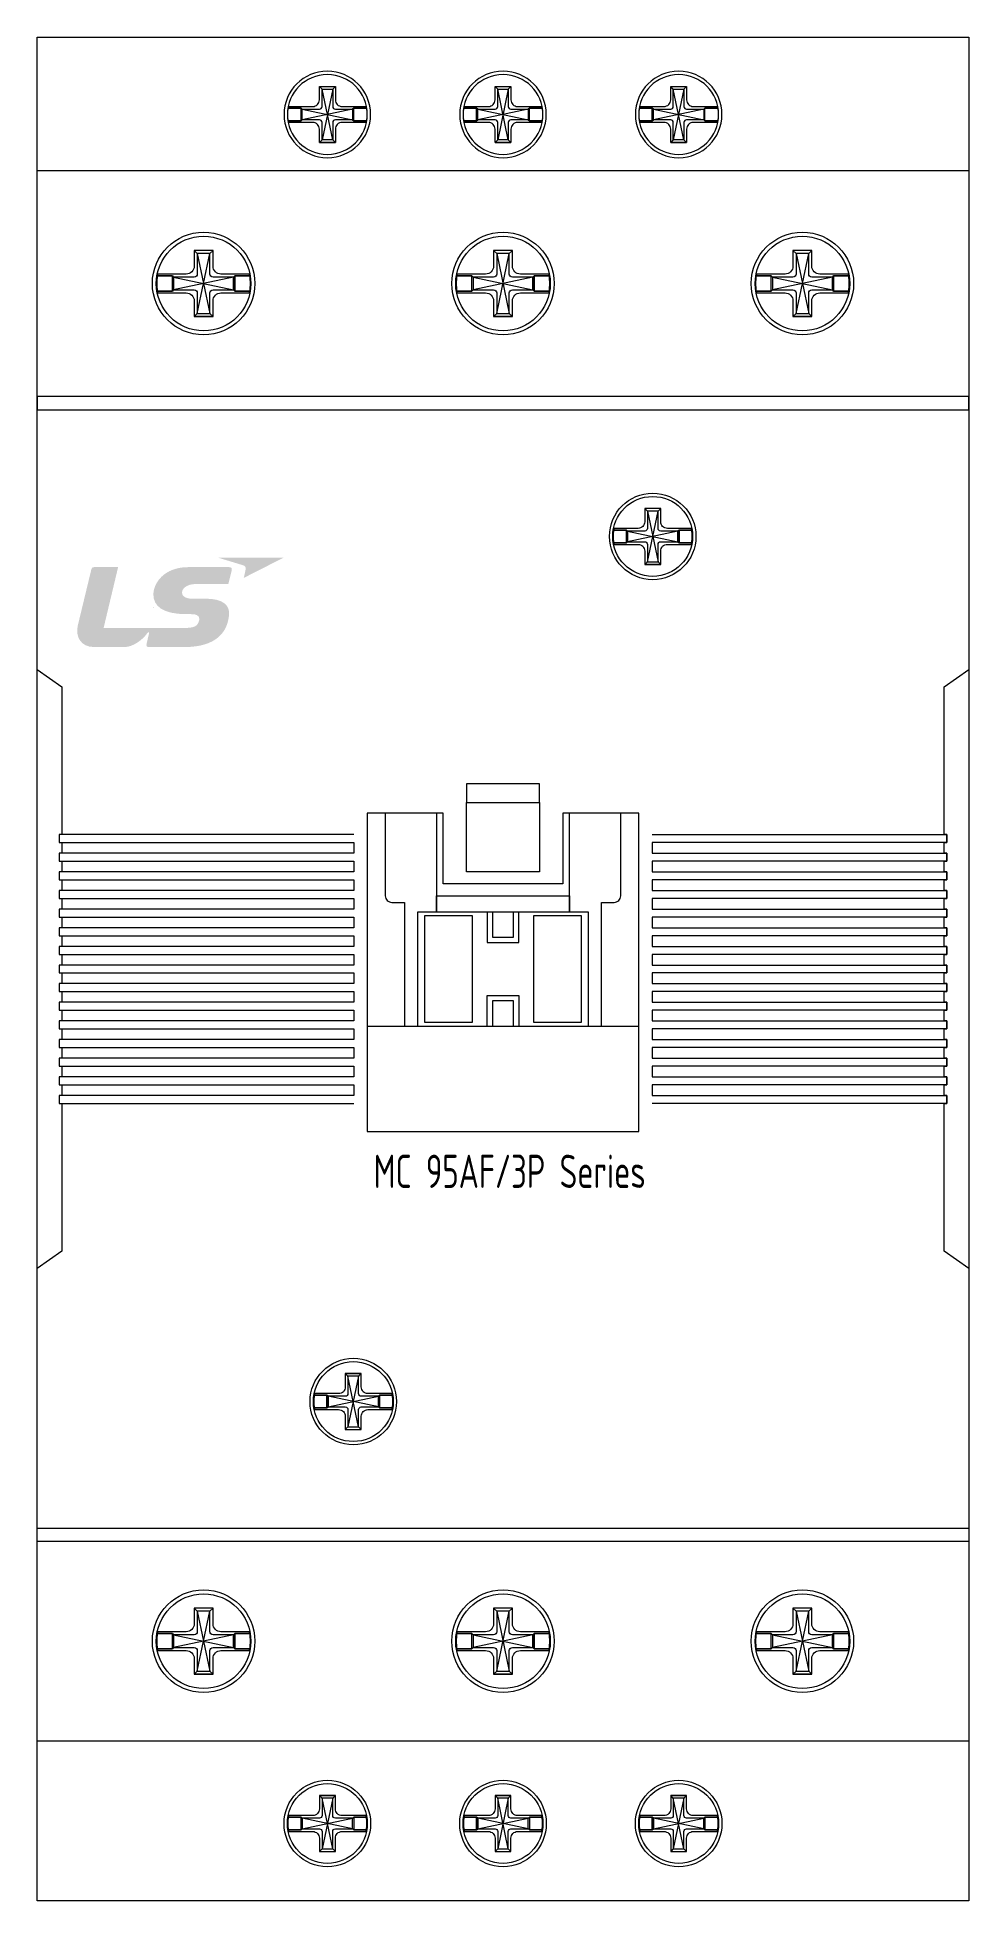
# Model space of a CAD drawing. Header units: millimetres. Extents: x 0 to 70, y 0 to 140.
import ezdxf
from ezdxf.enums import TextEntityAlignment as Align

# ---------------------------------------------------------------- set-up
doc = ezdxf.new("R2010")
doc.units = ezdxf.units.MM
doc.styles.add('WD_IEC', font='isocp2.shx')

# ---------------------------------------------------------------- blocks, each defined once
blk = doc.blocks.new('Vis MC LS')
at = {"color": 8, "linetype": 'ByBlock', "lineweight": 9, "ltscale": 0.25}
for points in [[(1.9, 0.4), (1.98, 0.48), (2.93, 0.48, 0.010278), (2.91, 0.6), (1.1, 0.6, -0.421433), (0.6, 1.1), (0.6, 2.1), (0, 2.1), (-0.6, 2.1), (-0.6, 1.1, -0.421433), (-1.1, 0.6), (-2.91, 0.6, 0.010278), (-2.93, 0.48), (-1.98, 0.48), (-1.9, 0.4), (-1.9, 0), (-1.9, -0.4), (-1.98, -0.48), (-2.93, -0.48, 0.010278), (-2.91, -0.6), (-1.1, -0.6, -0.421433), (-0.6, -1.1), (-0.6, -2.1), (0, -2.1), (0.6, -2.1), (0.6, -1.1, -0.421433), (1.1, -0.6), (2.91, -0.6, 0.010278), (2.93, -0.48), (1.98, -0.48), (1.9, -0.4), (1.9, 0)], [(1.9, 0), (1.9, 0.4), (0.6, 0.4, -0.396442), (0.4, 0.6), (0.4, 1.9), (-0.4, 1.9), (-0.4, 0.6, -0.396442), (-0.6, 0.4), (-1.9, 0.4), (-1.9, 0), (-1.9, -0.4), (-0.6, -0.4, -0.396442), (-0.4, -0.6), (-0.4, -1.9), (0.4, -1.9), (0.4, -0.6, -0.396442), (0.6, -0.4), (1.9, -0.4)], [(-1.98, 0.48), (-2.93, 0.48, 0.040624), (-2.97, 0, 0.040624), (-2.93, -0.48), (-1.98, -0.48)], [(2.93, 0.48), (1.98, 0.48), (1.98, -0.48), (2.93, -0.48, 0.040624), (2.97, 0, 0.040624)]]:
    blk.add_lwpolyline(points, format="xyb", close=True, dxfattribs=at)
for points in [[(-0.6, 2.1), (-0.4, 1.9), (0.4, -1.9), (0.6, -2.1), (-0.6, -2.1), (-0.4, -1.9), (0.4, 1.9), (0.6, 2.1), (-0.6, 2.1)], [(-1.98, 0.48), (-1.9, 0.4), (1.9, -0.4), (1.98, -0.48), (1.98, 0.48), (1.9, 0.4), (-1.9, -0.4), (-1.98, -0.48), (-1.98, 0.48)]]:
    blk.add_lwpolyline(points, dxfattribs=at)
for radius in [3.25, 3]:
    blk.add_circle((0, 0), radius, dxfattribs=at)
blk = doc.blocks.new('*U4827')
h = blk.add_hatch(color=152)
edge = h.paths.add_edge_path()
edge.add_spline(control_points=[(8.564, 2.4685), (8.9563, 2.4685), (9.1808, 2.3695), (9.1808, 2.1071), (9.1808, 1.9364), (9.0647, 1.7112), (8.9598, 1.6289), (8.7187, 1.4434), (8.5071, 1.4239), (7.3804, 1.4239), (7.3804, 1.4239), (1.9845, 1.4239), (1.9845, 1.4239), (1.9845, 1.4239), (3.0765, 6), (3.0765, 6), (3.0765, 6), (1.2699, 6), (1.2699, 6), (1.1455, 6), (1.099, 5.9656), (1.0613, 5.8181), (1.0613, 5.8181), (0.0442, 1.6058), (0.0442, 1.6058), (-0.1471, 0.7691), (0.2857, 0), (1.2486, 0), (2.2111, 0), (2.7619, 0), (3.5799, 0), (4.1541, 0), (4.8861, 0.4936), (5.2879, 1.0618), (5.3385, 1.1329), (5.4271, 1.146), (5.3916, 0.9943), (5.3208, 0.6944), (5.236, 0.3324), (5.2144, 0.2429), (5.1738, 0.067), (5.266, 0), (5.3495, 0), (5.3495, 0), (7.4326, 0), (8.0953, 0), (10.4251, 0), (11.3139, 1.1151), (11.4147, 2.4436), (11.4656, 3.1179), (10.9845, 3.6322), (9.6483, 3.6322), (9.6483, 3.6322), (8.9865, 3.6322), (8.6221, 3.6322), (8.2547, 3.6322), (7.8802, 3.7638), (7.8802, 4.0914), (7.8802, 4.4268), (8.308, 4.7296), (8.8585, 4.7296), (8.8585, 4.7296), (11.3596, 4.7296), (11.3596, 4.7296), (11.3596, 4.7296), (11.5587, 5.5206), (11.6019, 5.7037), (11.6558, 5.9342), (11.5877, 6), (11.4182, 6), (11.4182, 6), (8.3288, 6), (8.3288, 6), (6.5328, 6), (5.7269, 4.8013), (5.7269, 3.9445), (5.7269, 3.0871), (6.4178, 2.4697), (8.1984, 2.4697), (8.1984, 2.4697), (8.564, 2.4685), (8.564, 2.4685)], knot_values=[0, 0, 0, 0, 1, 1, 1, 2, 2, 2, 3, 3, 3, 4, 4, 4, 5, 5, 5, 6, 6, 6, 7, 7, 7, 8, 8, 8, 9, 9, 9, 10, 10, 10, 11, 11, 11, 12, 12, 12, 13, 13, 13, 14, 14, 14, 15, 15, 15, 16, 16, 16, 17, 17, 17, 18, 18, 18, 19, 19, 19, 20, 20, 20, 21, 21, 21, 22, 22, 22, 23, 23, 23, 24, 24, 24, 25, 25, 25, 26, 26, 26, 27, 27, 27, 27], degree=3, periodic=0)
h = blk.add_hatch(color=10)
edge = h.paths.add_edge_path()
edge.add_spline(control_points=[(10.5597, 6.7227), (10.5597, 6.7227), (15.5292, 6.7227), (15.5292, 6.7227), (15.5292, 6.7227), (12.5227, 5.194), (12.5227, 5.194), (12.5227, 5.194), (12.6282, 5.6846), (12.6608, 5.831), (12.6957, 5.9856), (12.6412, 6.0887), (12.451, 6.1474), (12.2549, 6.2072), (10.5597, 6.7227), (10.5597, 6.7227)], knot_values=[0, 0, 0, 0, 1, 1, 1, 2, 2, 2, 3, 3, 3, 4, 4, 4, 5, 5, 5, 5], degree=3, periodic=0)
at = {"layer": 'Defpoints', "color": 2, "linetype": 'ByBlock', "lineweight": 9}
blk.add_line((5.7544, 3), (5.7544, 3), dxfattribs=at)
blk = doc.blocks.new('MC 95AF')
at = {"color": 150, "linetype": 'ByBlock', "lineweight": 9, "ltscale": 0.5}
blk.add_line((24.8, -4.3), (45.2, -4.3), dxfattribs=at)
at = {"color": 0, "linetype": 'ByBlock', "lineweight": 18, "ltscale": 0.5}
for points in [[(70, -70), (0, -70), (0, 70), (70, 70)], [(0, 60), (70, 60), (70, -58), (0, -58)]]:
    blk.add_lwpolyline(points, close=True, dxfattribs=at)
at = {"color": 0, "linetype": 'ByBlock', "lineweight": 9, "ltscale": 0.5}
for points in [[(0, 42), (70, 42), (70, 43), (0, 43)], [(0, -42), (70, -42), (70, -43), (0, -43)]]:
    blk.add_lwpolyline(points, close=True, dxfattribs=at)
for points in [[(0, 22.5), (1.84, 21.2), (1.84, 10.1), (1.64, 10.1), (1.64, 9.5), (1.84, 9.5), (1.84, 8.7), (1.64, 8.7), (1.64, 8.1), (1.84, 8.1), (1.84, 7.3), (1.64, 7.3), (1.64, 6.7), (1.84, 6.7), (1.84, 5.9), (1.64, 5.9), (1.64, 5.3), (1.84, 5.3), (1.84, 4.5), (1.64, 4.5), (1.64, 3.9), (1.84, 3.9), (1.84, 3.1), (1.64, 3.1), (1.64, 2.5), (1.84, 2.5), (1.84, 1.7), (1.64, 1.7), (1.64, 1.1), (1.84, 1.1), (1.84, 0.3), (1.64, 0.3), (1.64, 0), (1.64, -0.3), (1.84, -0.3), (1.84, -1.1), (1.64, -1.1), (1.64, -1.7), (1.84, -1.7), (1.84, -2.5), (1.64, -2.5), (1.64, -3.1), (1.84, -3.1), (1.84, -3.9), (1.64, -3.9), (1.64, -4.5), (1.84, -4.5), (1.84, -5.3), (1.64, -5.3), (1.64, -5.9), (1.84, -5.9), (1.84, -6.7), (1.64, -6.7), (1.64, -7.3), (1.84, -7.3), (1.84, -8.1), (1.64, -8.1), (1.64, -8.7), (1.84, -8.7), (1.84, -9.5), (1.64, -9.5), (1.64, -10.1), (1.84, -10.1), (1.84, -21.2), (0, -22.5)], [(70, -22.5), (68.16, -21.2), (68.16, -10.1), (68.36, -10.1), (68.36, -9.5), (68.16, -9.5), (68.16, -8.7), (68.36, -8.7), (68.36, -8.1), (68.16, -8.1), (68.16, -7.3), (68.36, -7.3), (68.36, -6.7), (68.16, -6.7), (68.16, -5.9), (68.36, -5.9), (68.36, -5.3), (68.16, -5.3), (68.16, -4.5), (68.36, -4.5), (68.36, -3.9), (68.16, -3.9), (68.16, -3.1), (68.36, -3.1), (68.36, -2.5), (68.16, -2.5), (68.16, -1.7), (68.36, -1.7), (68.36, -1.1), (68.16, -1.1), (68.16, -0.3), (68.36, -0.3), (68.36, 0), (68.36, 0.3), (68.16, 0.3), (68.16, 1.1), (68.36, 1.1), (68.36, 1.7), (68.16, 1.7), (68.16, 2.5), (68.36, 2.5), (68.36, 3.1), (68.16, 3.1), (68.16, 3.9), (68.36, 3.9), (68.36, 4.5), (68.16, 4.5), (68.16, 5.3), (68.36, 5.3), (68.36, 5.9), (68.16, 5.9), (68.16, 6.7), (68.36, 6.7), (68.36, 7.3), (68.16, 7.3), (68.16, 8.1), (68.36, 8.1), (68.36, 8.7), (68.16, 8.7), (68.16, 9.5), (68.36, 9.5), (68.36, 10.1), (68.16, 10.1), (68.16, 21.2), (70, 22.5)], [(23.8, 10.1), (1.64, 10.1), (1.64, 9.5), (23.8, 9.5), (23.8, 8.7), (1.64, 8.7), (1.64, 8.1), (23.8, 8.1), (23.8, 7.3), (1.64, 7.3), (1.64, 6.7), (23.8, 6.7), (23.8, 5.9), (1.64, 5.9), (1.64, 5.3), (23.8, 5.3), (23.8, 4.5), (1.64, 4.5), (1.64, 3.9), (23.8, 3.9), (23.8, 3.1), (1.64, 3.1), (1.64, 2.5), (23.8, 2.5), (23.8, 1.7), (1.64, 1.7), (1.64, 1.1), (23.8, 1.1), (23.8, 0.3), (1.64, 0.3), (1.64, -0.3), (23.8, -0.3), (23.8, -1.1), (1.64, -1.1), (1.64, -1.7), (23.8, -1.7), (23.8, -2.5), (1.64, -2.5), (1.64, -3.1), (23.8, -3.1), (23.8, -3.9), (1.64, -3.9), (1.64, -4.5), (23.8, -4.5), (23.8, -5.3), (1.64, -5.3), (1.64, -5.9), (23.8, -5.9), (23.8, -6.7), (1.64, -6.7), (1.64, -7.3), (23.8, -7.3), (23.8, -8.1), (1.64, -8.1), (1.64, -8.7), (23.8, -8.7), (23.8, -9.5), (1.64, -9.5), (1.64, -10.1), (23.8, -10.1)], [(46.2, 10.1), (68.36, 10.1), (68.36, 9.5), (46.2, 9.5), (46.2, 8.7), (68.36, 8.7), (68.36, 8.1), (46.2, 8.1), (46.2, 7.3), (68.36, 7.3), (68.36, 6.7), (46.2, 6.7), (46.2, 5.9), (68.36, 5.9), (68.36, 5.3), (46.2, 5.3), (46.2, 4.5), (68.36, 4.5), (68.36, 3.9), (46.2, 3.9), (46.2, 3.1), (68.36, 3.1), (68.36, 2.5), (46.2, 2.5), (46.2, 1.7), (68.36, 1.7), (68.36, 1.1), (46.2, 1.1), (46.2, 0.3), (68.36, 0.3), (68.36, -0.3), (46.2, -0.3), (46.2, -1.1), (68.36, -1.1), (68.36, -1.7), (46.2, -1.7), (46.2, -2.5), (68.36, -2.5), (68.36, -3.1), (46.2, -3.1), (46.2, -3.9), (68.36, -3.9), (68.36, -4.5), (46.2, -4.5), (46.2, -5.3), (68.36, -5.3), (68.36, -5.9), (46.2, -5.9), (46.2, -6.7), (68.36, -6.7), (68.36, -7.3), (46.2, -7.3), (46.2, -8.1), (68.36, -8.1), (68.36, -8.7), (46.2, -8.7), (46.2, -9.5), (68.36, -9.5), (68.36, -10.1), (46.2, -10.1)]]:
    blk.add_lwpolyline(points, dxfattribs=at)
at = {"color": 150, "linetype": 'ByBlock', "lineweight": 9, "ltscale": 0.5}
for points in [[(37.75, 12.5), (37.75, 13.9), (32.25, 13.9), (32.25, 12.5), (37.75, 12.5), (37.75, 7.3), (32.25, 7.3), (32.25, 12.5), (37.75, 12.5)], [(30, 11.7), (30, 4.3), (30, 5.5), (40, 5.5), (40, 4.3), (40, 11.7)], [(28.6, -4.3), (28.6, 4.3), (41.4, 4.3), (41.4, -4.3)], [(33.8, 4.3), (33.8, 2), (36.2, 2), (36.2, 4.3)], [(34.2, 4.3), (34.2, 2.4), (35.8, 2.4), (35.8, 4.3)], [(33.8, -4.3), (33.8, -2), (36.2, -2), (36.2, -4.3)], [(35.8, -4.3), (35.8, -2.4), (34.2, -2.4), (34.2, -4.3)]]:
    blk.add_lwpolyline(points, dxfattribs=at)
for points in [[(30.5, 6.4), (30.5, 11.7), (24.8, 11.7), (24.8, -12.2), (45.2, -12.2), (45.2, 11.7), (39.5, 11.7), (39.5, 6.4)], [(29.1, -4), (32.7, -4), (32.7, 4), (29.1, 4)], [(40.9, -4), (40.9, 4), (37.3, 4), (37.3, -4)]]:
    blk.add_lwpolyline(points, close=True, dxfattribs=at)
blk.add_lwpolyline([(26.15, 11.7), (26.15, 5.5, 0.414214), (26.65, 5), (27.6, 5), (27.6, -4.3), (42.4, -4.3), (42.4, 5), (43.35, 5, 0.414214), (43.85, 5.5), (43.85, 11.7)], format="xyb", dxfattribs=at)
at = {"color": 0, "linetype": 'ByBlock', "lineweight": 9, "ltscale": 0.5, "xscale": -1}
for p in [(21.8, 64.2), (35, 64.2), (48.2, 64.2)]:
    blk.add_blockref('Vis MC LS', p, dxfattribs=at)
at = {"color": 0, "linetype": 'ByBlock', "lineweight": 9, "ltscale": 0.5, "xscale": 1.184615384615383, "yscale": 1.184615384615383, "zscale": 1.184615384615383}
for p in [(12.5, 51.5), (35, 51.5), (57.5, 51.5), (12.5, -50.5), (35, -50.5), (57.5, -50.5)]:
    blk.add_blockref('Vis MC LS', p, dxfattribs=at)
at = {"color": 0, "linetype": 'ByBlock', "lineweight": 9, "ltscale": 0.5}
for name, p in [('Vis MC LS', (46.25, 32.5)), ('*U4827', (3, 24.19))]:
    blk.add_blockref(name, p, dxfattribs=at)
at = {"color": 0, "linetype": 'ByBlock', "lineweight": 9, "ltscale": 0.5, "rotation": 180}
for p in [(23.75, -32.5), (21.8, -64.2), (35, -64.2), (48.2, -64.2)]:
    blk.add_blockref('Vis MC LS', p, dxfattribs=at)
at = {"color": 8, "linetype": 'ByBlock', "lineweight": 9, "ltscale": 0.5, "style": 'WD_IEC', "width": 0.75}
blk.add_text('MC 95AF/3P Series', height=2.5, dxfattribs=at).set_placement((35.5, -15.2), align=Align.MIDDLE_CENTER)
at = {"color": 1, "linetype": 'ByBlock', "lineweight": -2, "ltscale": 0.5, "style": 'WD_IEC', "width": 0.5, "flags": 12}
blk.add_attdef('TYPE', text='', height=5, dxfattribs=at).set_placement((35, -8.25), align=Align.MIDDLE_CENTER)

msp = doc.modelspace()

# ---------------------------------------------------------------- block references
msp.add_blockref('MC 95AF', (0, 70))

doc.saveas('drawing.dxf')
